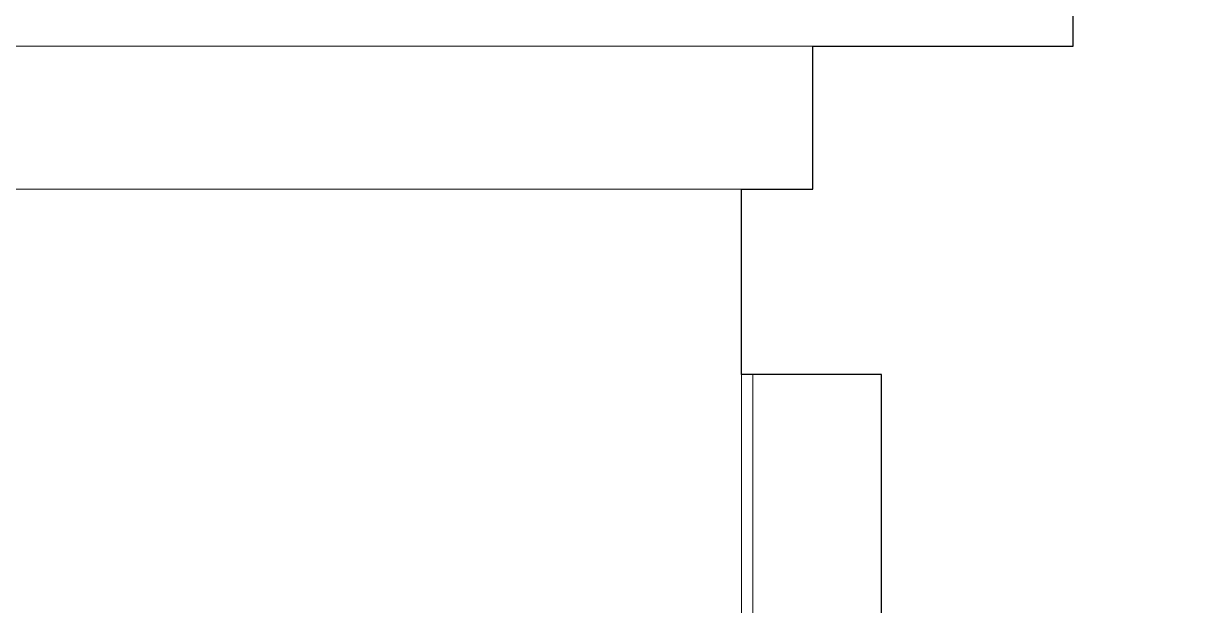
# Model space of a CAD drawing. Header units: millimetres. Extents: x -667 to -468, y -723 to -475.
# Drawn here: x -607.392 to -606.566, y -487.536 to -487.129 of the extents above; entities that cross this region are included whole.
import ezdxf

# ---------------------------------------------------------------- set-up
doc = ezdxf.new("R2010")
doc.units = ezdxf.units.MM
doc.layers.get('0').update_dxf_attribs({"lineweight": 9})
doc.layers.add('dinding', color=36, linetype='Continuous', lineweight=9)

msp = doc.modelspace()

# ---------------------------------------------------------------- linework, layer by layer
at = {"lineweight": 30}
msp.add_lwpolyline([(-606.54077, -490.16283), (-606.64569, -490.27308), (-606.73371, -490.39231), (-606.80357, -490.51895), (-606.85425, -490.65129), (-606.88493, -490.78731), (-606.89508, -490.90136), (-606.89557, -490.90393), (-606.93176, -490.90393), (-606.93176, -487.82469), (-606.88176, -487.82469), (-606.88176, -487.72469), (-606.79176, -487.72469), (-606.79176, -487.37469), (-606.88976, -487.37469), (-606.88976, -487.24493), (-606.83976, -487.24493), (-606.83976, -487.14493), (-606.65771, -487.14493), (-606.65771, -487.11339)], dxfattribs=at)
at = {"layer": 'dinding'}
for p, q in [((-606.65771, -487.11339), (-606.65771, -487.14493)), ((-608.55771, -487.14493), (-606.83976, -487.14493)), ((-606.65771, -487.14493), (-606.83976, -487.14493)), ((-606.83976, -487.24493), (-606.83976, -487.14493)), ((-606.88976, -487.24493), (-608.88976, -487.24493)), ((-606.88976, -487.37469), (-606.88976, -487.24493)), ((-606.83976, -487.24493), (-606.88976, -487.24493)), ((-606.88176, -487.37469), (-606.88976, -487.37469)), ((-606.88976, -487.54493), (-606.88976, -487.37469)), ((-606.88176, -487.72469), (-606.88176, -487.37469)), ((-606.88176, -487.37469), (-606.79176, -487.37469)), ((-606.79176, -487.72469), (-606.79176, -487.37469))]:
    msp.add_line(p, q, dxfattribs=at)

doc.saveas('drawing.dxf')
